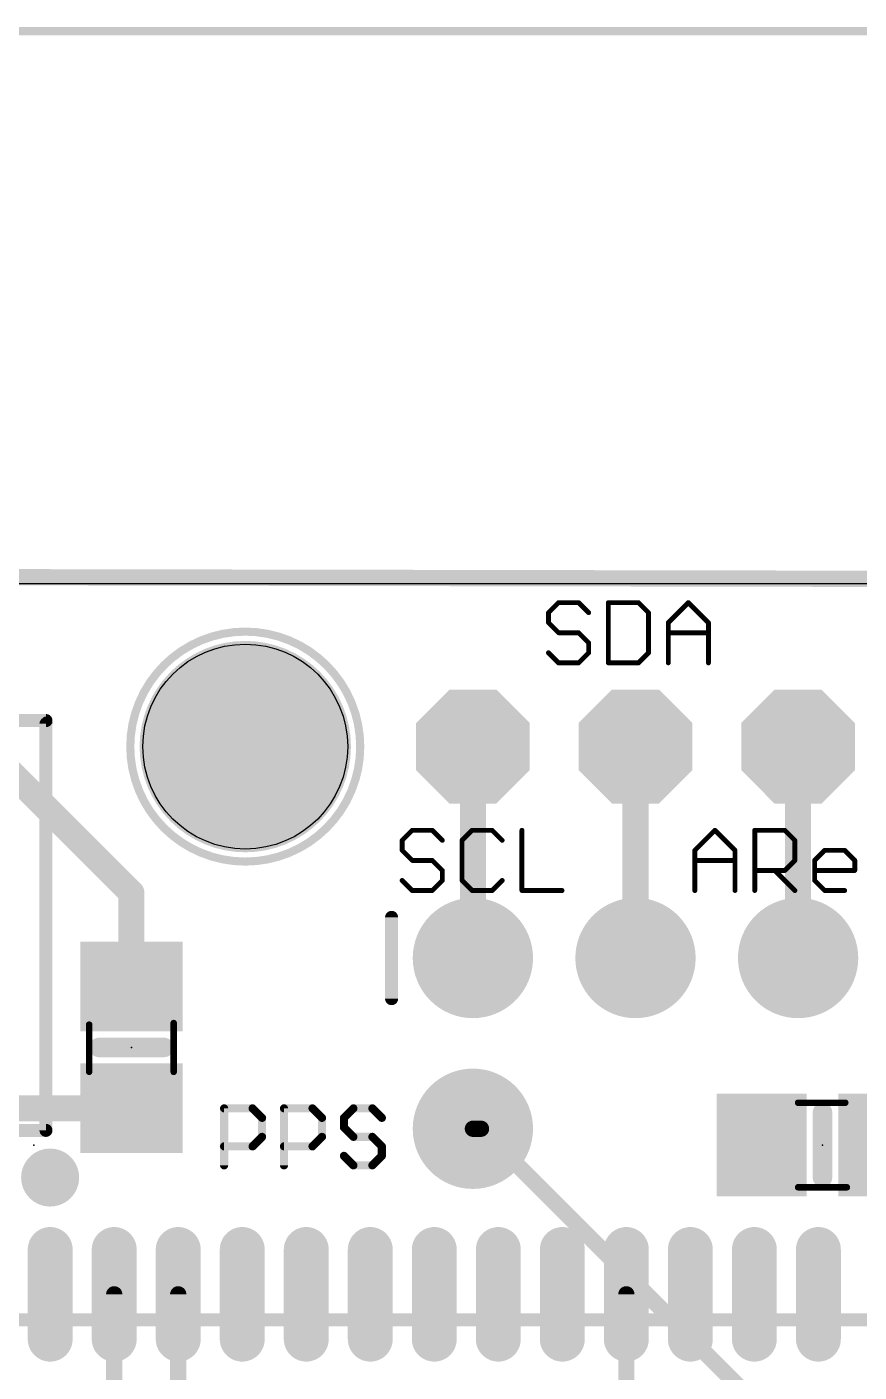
# Model space of a CAD drawing. Extents: x -21.4 to 69.1, y -5.3 to 64.3.
# Drawn here: x 11.83 to 24.83, y 41.03 to 62.04 of the extents above; entities that cross this region are included whole.
import ezdxf

# ---------------------------------------------------------------- set-up
doc = ezdxf.new("R2010")
doc.units = 0
for name, color, linetype in [('1', 12, 'CONTINUOUS'), ('16', 132, 'CONTINUOUS'), ('17', 110, 'CONTINUOUS'), ('18', 110, 'CONTINUOUS'), ('20', 53, 'CONTINUOUS'), ('21', 40, 'CONTINUOUS'), ('23', 53, 'CONTINUOUS'), ('24', 53, 'CONTINUOUS'), ('29', 253, 'CONTINUOUS'), ('30', 253, 'CONTINUOUS'), ('47', 253, 'CONTINUOUS'), ('51', 253, 'CONTINUOUS')]:
    doc.layers.add(name, color=color, linetype=linetype)

# ---------------------------------------------------------------- blocks, each defined once
blk = doc.blocks.new('RECT')
blk.add_solid([(-0.5, -0.5), (0.5, -0.5), (-0.5, 0.5), (0.5, 0.5)])
blk = doc.blocks.new('ROUNDP')
at = {"const_width": 0.5}
blk.add_lwpolyline([(0, -0.25, 1), (0, 0.25, 1), (0, -0.25)], format="xyb", dxfattribs=at)
blk = doc.blocks.new('OCTAGONP')
at = {"const_width": 0.5}
blk.add_lwpolyline([(-0.25, -0.1036), (-0.25, 0.1036), (-0.1036, 0.25), (0.1036, 0.25), (0.25, 0.1036), (0.25, -0.1036), (0.1036, -0.25), (-0.1036, -0.25), (-0.25, -0.1036), (-0.25, 0.1036)], dxfattribs=at)
blk = doc.blocks.new('RECT320000X96000R100')
at = {"const_width": 0.3}
blk.add_lwpolyline([(0.85, 0), (0.85, 0, 0.4142), (0.7, 0.15), (-0.7, 0.15, 0.4142), (-0.85, 0), (-0.85, 0, 0.4142), (-0.7, -0.15), (0.7, -0.15, 0.4142)], format="xyb", close=True, dxfattribs=at)
blk.add_solid([(-0.7254, -0.0254), (0.7254, -0.0254), (-0.7254, 0.0254), (0.7254, 0.0254)])
blk = doc.blocks.new('RECT336256X112256R100')
at = {"const_width": 0.3508}
blk.add_lwpolyline([(0.8754, 0), (0.8754, 0, 0.4142), (0.7, 0.1754), (-0.7, 0.1754, 0.4142), (-0.8754, 0), (-0.8754, 0, 0.4142), (-0.7, -0.1754), (0.7, -0.1754, 0.4142)], format="xyb", close=True, dxfattribs=at)
blk.add_solid([(-0.7254, -0.0254), (0.7254, -0.0254), (-0.7254, 0.0254), (0.7254, 0.0254)])
blk = doc.blocks.new('ROUNDV')
at = {"const_width": 0.5}
blk.add_lwpolyline([(0, -0.25, 1), (0, 0.25, 1), (0, -0.25)], format="xyb", dxfattribs=at)

msp = doc.modelspace()

# ---------------------------------------------------------------- linework, layer by layer
at = {"layer": '1'}
for points, const_width in [([(68.961, 53.34), (-0.127, 53.467)], 0.254), ([(10.57, 51.406), (13.462, 48.514)], 0.4064), ([(18.796, 47.498), (18.796, 50.8)], 0.4064), ([(21.336, 50.8), (21.336, 47.498)], 0.4064), ([(23.876, 47.498), (23.876, 50.8)], 0.4064), ([(13.462, 48.514), (13.462, 47.051)], 0.4064), ([(9.459, 45.151), (13.462, 45.151)], 0.4064), ([(13.193, 42.245), (13.193, 40.401)], 0.254), ([(14.193, 42.245), (14.193, 40.417)], 0.254), ([(21.193, 38.243), (21.193, 42.245)], 0.254)]:
    msp.add_lwpolyline(points, dxfattribs=dict(at, const_width=const_width))
for points, const_width in [([(18.8976, 50.8, 1), (18.6944, 50.8)], 0.2032), ([(21.4376, 50.8, 1), (21.2344, 50.8)], 0.2032), ([(23.9776, 50.8, 1), (23.7744, 50.8)], 0.2032), ([(13.5636, 48.514, 1), (13.3604, 48.514)], 0.2032), ([(13.3902, 48.4422, 1), (13.5338, 48.5858)], 0.2032), ([(18.6944, 47.498, 1), (18.8976, 47.498)], 0.2032), ([(21.2344, 47.498, 1), (21.4376, 47.498)], 0.2032), ([(23.7744, 47.498, 1), (23.9776, 47.498)], 0.2032), ([(13.3604, 47.051, 1), (13.5636, 47.051)], 0.2032), ([(13.462, 45.0494, 1), (13.462, 45.2526)], 0.2032), ([(13.2565, 42.245, 1), (13.1295, 42.245)], 0.127), ([(14.2565, 42.245, 1), (14.1295, 42.245)], 0.127), ([(21.2565, 42.245, 1), (21.1295, 42.245)], 0.127)]:
    msp.add_lwpolyline(points, format="xyb", dxfattribs=dict(at, const_width=const_width))
at = {"layer": '16', "const_width": 0.254}
for points in [[(68.834, 53.34), (-0.127, 53.467)], [(18.796, 44.831), (18.923, 44.831)], [(18.923, 44.831), (23.622, 40.132)]]:
    msp.add_lwpolyline(points, dxfattribs=at)
at = {"layer": '16', "const_width": 0.127}
for points in [[(18.796, 44.8945, 1), (18.796, 44.7675)], [(18.9679, 44.8759, 1), (18.8781, 44.7861)], [(18.923, 44.7675, 1), (18.923, 44.8945)]]:
    msp.add_lwpolyline(points, format="xyb", dxfattribs=at)
at = {"layer": '20'}
msp.add_line((64.516, 53.34), (0, 53.34), dxfattribs=at)
msp.add_circle((15.24, 50.8), 1.6, dxfattribs=at)
at = {"layer": '21'}
for points, const_width in [([(20.1339, 53.0487), (19.9771, 52.8919)], 0.0762), ([(20.4474, 53.0487), (20.1339, 53.0487)], 0.0762), ([(20.6042, 52.8919), (20.4474, 53.0487)], 0.0762), ([(20.9126, 53.0487), (20.9126, 52.1081)], 0.0762), ([(21.3829, 53.0487), (20.9126, 53.0487)], 0.0762), ([(21.5397, 52.8919), (21.3829, 53.0487)], 0.0762), ([(21.8481, 52.7352), (22.1617, 53.0487)], 0.0762), ([(22.1617, 53.0487), (22.4752, 52.7352)], 0.0762), ([(19.9771, 52.8919), (19.9771, 52.7352)], 0.0762), ([(19.9771, 52.7352), (20.1339, 52.5784)], 0.0762), ([(21.5397, 52.2649), (21.5397, 52.8919)], 0.0762), ([(21.8481, 52.1081), (21.8481, 52.7352)], 0.0762), ([(22.4752, 52.7352), (22.4752, 52.1081)], 0.0762), ([(20.1339, 52.5784), (20.4474, 52.5784)], 0.0762), ([(20.4474, 52.5784), (20.6042, 52.4216)], 0.0762), ([(21.8481, 52.5784), (22.4752, 52.5784)], 0.0762), ([(20.6042, 52.4216), (20.6042, 52.2649)], 0.0762), ([(20.1339, 52.1081), (19.9771, 52.2649)], 0.0762), ([(20.4474, 52.1081), (20.1339, 52.1081)], 0.0762), ([(20.6042, 52.2649), (20.4474, 52.1081)], 0.0762), ([(20.9126, 52.1081), (21.3829, 52.1081)], 0.0762), ([(21.3829, 52.1081), (21.5397, 52.2649)], 0.0762), ([(12.127, 51.206), (10.727, 51.206)], 0.2032), ([(12.127, 51.156), (12.127, 44.806)], 0.2032), ([(17.8479, 49.4927), (17.6911, 49.3359)], 0.0762), ([(18.1614, 49.4927), (17.8479, 49.4927)], 0.0762), ([(18.3182, 49.3359), (18.1614, 49.4927)], 0.0762), ([(18.7834, 49.4927), (18.6266, 49.3359)], 0.0762), ([(19.0969, 49.4927), (18.7834, 49.4927)], 0.0762), ([(19.2537, 49.3359), (19.0969, 49.4927)], 0.0762), ([(19.5621, 49.4927), (19.5621, 48.5521)], 0.0762), ([(22.2631, 49.1792), (22.5766, 49.4927)], 0.0762), ([(22.5766, 49.4927), (22.8902, 49.1792)], 0.0762), ([(23.1986, 48.5521), (23.1986, 49.4927)], 0.0762), ([(23.1986, 49.4927), (23.6689, 49.4927)], 0.0762), ([(23.6689, 49.4927), (23.8257, 49.3359)], 0.0762), ([(17.6911, 49.3359), (17.6911, 49.1792)], 0.0762), ([(17.6911, 49.1792), (17.8479, 49.0224)], 0.0762), ([(18.6266, 49.3359), (18.6266, 48.7089)], 0.0762), ([(22.2631, 48.5521), (22.2631, 49.1792)], 0.0762), ([(22.8902, 49.1792), (22.8902, 48.5521)], 0.0762), ([(23.8257, 49.3359), (23.8257, 49.0224)], 0.0762), ([(24.1341, 49.0224), (24.2909, 49.1792)], 0.0762), ([(24.2909, 49.1792), (24.6044, 49.1792)], 0.0762), ([(24.6044, 49.1792), (24.7612, 49.0224)], 0.0762), ([(17.8479, 49.0224), (18.1614, 49.0224)], 0.0762), ([(18.1614, 49.0224), (18.3182, 48.8656)], 0.0762), ([(22.2631, 49.0224), (22.8902, 49.0224)], 0.0762), ([(23.8257, 49.0224), (23.6689, 48.8656)], 0.0762), ([(24.1341, 48.7089), (24.1341, 49.0224)], 0.0762), ([(24.7612, 49.0224), (24.7612, 48.8656)], 0.0762), ([(17.8479, 48.5521), (17.6911, 48.7089)], 0.0762), ([(18.3182, 48.7089), (18.1614, 48.5521)], 0.0762), ([(18.3182, 48.8656), (18.3182, 48.7089)], 0.0762), ([(18.6266, 48.7089), (18.7834, 48.5521)], 0.0762), ([(19.0969, 48.5521), (19.2537, 48.7089)], 0.0762), ([(23.6689, 48.8656), (23.1986, 48.8656)], 0.0762), ([(23.5122, 48.8656), (23.8257, 48.5521)], 0.0762), ([(24.7612, 48.8656), (24.1341, 48.8656)], 0.0762), ([(24.2909, 48.5521), (24.1341, 48.7089)], 0.0762), ([(18.1614, 48.5521), (17.8479, 48.5521)], 0.0762), ([(18.7834, 48.5521), (19.0969, 48.5521)], 0.0762), ([(19.5621, 48.5521), (20.1892, 48.5521)], 0.0762), ([(24.6044, 48.5521), (24.2909, 48.5521)], 0.0762), ([(13.97, 46.101), (12.954, 46.101)], 0.3048), ([(14.9099, 44.2595), (14.9099, 45.1493)], 0.127), ([(14.9099, 45.1493), (15.3548, 45.1493)], 0.127), ([(15.3548, 45.1493), (15.5031, 45.001)], 0.127), ([(15.8455, 44.2595), (15.8455, 45.1493)], 0.127), ([(15.8455, 45.1493), (16.2903, 45.1493)], 0.127), ([(16.2903, 45.1493), (16.4386, 45.001)], 0.127), ([(16.9293, 45.1493), (16.781, 45.001)], 0.127), ([(17.2259, 45.1493), (16.9293, 45.1493)], 0.127), ([(17.3742, 45.001), (17.2259, 45.1493)], 0.127), ([(24.257, 44.069), (24.257, 45.085)], 0.3048), ([(15.5031, 45.001), (15.5031, 44.7044)], 0.127), ([(16.4386, 45.001), (16.4386, 44.7044)], 0.127), ([(16.781, 45.001), (16.781, 44.8527)], 0.127), ([(6.927, 44.806), (12.127, 44.806)], 0.2032), ([(15.5031, 44.7044), (15.3548, 44.5561)], 0.127), ([(16.4386, 44.7044), (16.2903, 44.5561)], 0.127), ([(16.781, 44.8527), (16.9293, 44.7044)], 0.127), ([(16.9293, 44.7044), (17.2259, 44.7044)], 0.127), ([(17.2259, 44.7044), (17.3742, 44.5561)], 0.127), ([(15.3548, 44.5561), (14.9099, 44.5561)], 0.127), ([(16.2903, 44.5561), (15.8455, 44.5561)], 0.127), ([(17.3742, 44.5561), (17.3742, 44.4078)], 0.127), ([(16.9293, 44.2595), (16.781, 44.4078)], 0.127), ([(17.3742, 44.4078), (17.2259, 44.2595)], 0.127), ([(17.2259, 44.2595), (16.9293, 44.2595)], 0.127)]:
    msp.add_lwpolyline(points, dxfattribs=dict(at, const_width=const_width))
for points, const_width in [([(20.1339, 53.0678, 1), (20.1339, 53.0297)], 0.0381), ([(20.1473, 53.0352, 1), (20.1204, 53.0622)], 0.0381), ([(20.4609, 53.0622, 1), (20.4339, 53.0352)], 0.0381), ([(20.4474, 53.0297, 1), (20.4474, 53.0678)], 0.0381), ([(20.9317, 53.0487, 1), (20.8936, 53.0487)], 0.0381), ([(20.9126, 53.0678, 1), (20.9126, 53.0297)], 0.0381), ([(21.3964, 53.0622, 1), (21.3694, 53.0352)], 0.0381), ([(21.3829, 53.0297, 1), (21.3829, 53.0678)], 0.0381), ([(22.1751, 53.0622, 1), (22.1482, 53.0352)], 0.0381), ([(22.1751, 53.0352, 1), (22.1482, 53.0622)], 0.0381), ([(19.9636, 52.9054, 1), (19.9906, 52.8785)], 0.0381), ([(19.9906, 52.7486, 1), (19.9636, 52.7217)], 0.0381), ([(19.9962, 52.8919, 1), (19.9581, 52.8919)], 0.0381), ([(19.9581, 52.7352, 1), (19.9962, 52.7352)], 0.0381), ([(20.5907, 52.8785, 1), (20.6176, 52.9054)], 0.0381), ([(21.5587, 52.8919, 1), (21.5206, 52.8919)], 0.0381), ([(21.5262, 52.8785, 1), (21.5532, 52.9054)], 0.0381), ([(21.8672, 52.7352, 1), (21.8291, 52.7352)], 0.0381), ([(21.8347, 52.7486, 1), (21.8616, 52.7217)], 0.0381), ([(22.4943, 52.7352, 1), (22.4562, 52.7352)], 0.0381), ([(22.4617, 52.7217, 1), (22.4887, 52.7486)], 0.0381), ([(20.1339, 52.5975, 1), (20.1339, 52.5594)], 0.0381), ([(20.1204, 52.5649, 1), (20.1473, 52.5919)], 0.0381), ([(20.4609, 52.5919, 1), (20.4339, 52.5649)], 0.0381), ([(20.4474, 52.5594, 1), (20.4474, 52.5975)], 0.0381), ([(21.8481, 52.5975, 1), (21.8481, 52.5594)], 0.0381), ([(22.4752, 52.5594, 1), (22.4752, 52.5975)], 0.0381), ([(20.6232, 52.4216, 1), (20.5851, 52.4216)], 0.0381), ([(20.5907, 52.4082, 1), (20.6176, 52.4351)], 0.0381), ([(19.9906, 52.2783, 1), (19.9636, 52.2514)], 0.0381), ([(20.1339, 52.1272, 1), (20.1339, 52.0891)], 0.0381), ([(20.1204, 52.0946, 1), (20.1473, 52.1216)], 0.0381), ([(20.4339, 52.1216, 1), (20.4609, 52.0946)], 0.0381), ([(20.4474, 52.0891, 1), (20.4474, 52.1272)], 0.0381), ([(20.5851, 52.2649, 1), (20.6232, 52.2649)], 0.0381), ([(20.6176, 52.2514, 1), (20.5907, 52.2783)], 0.0381), ([(20.9126, 52.1272, 1), (20.9126, 52.0891)], 0.0381), ([(20.8936, 52.1081, 1), (20.9317, 52.1081)], 0.0381), ([(21.3694, 52.1216, 1), (21.3964, 52.0946)], 0.0381), ([(21.3829, 52.0891, 1), (21.3829, 52.1272)], 0.0381), ([(21.5206, 52.2649, 1), (21.5587, 52.2649)], 0.0381), ([(21.5532, 52.2514, 1), (21.5262, 52.2783)], 0.0381), ([(21.8291, 52.1081, 1), (21.8672, 52.1081)], 0.0381), ([(22.4562, 52.1081, 1), (22.4943, 52.1081)], 0.0381), ([(12.127, 51.1552, 1), (12.127, 51.2568)], 0.1016), ([(12.1778, 51.156, 1), (12.0762, 51.156)], 0.1016), ([(17.8479, 49.5118, 1), (17.8479, 49.4737)], 0.0381), ([(17.8613, 49.4792, 1), (17.8344, 49.5062)], 0.0381), ([(18.1749, 49.5062, 1), (18.1479, 49.4792)], 0.0381), ([(18.1614, 49.4737, 1), (18.1614, 49.5118)], 0.0381), ([(18.7834, 49.5118, 1), (18.7834, 49.4737)], 0.0381), ([(18.7969, 49.4792, 1), (18.7699, 49.5062)], 0.0381), ([(19.1104, 49.5062, 1), (19.0834, 49.4792)], 0.0381), ([(19.0969, 49.4737, 1), (19.0969, 49.5118)], 0.0381), ([(19.5812, 49.4927, 1), (19.5431, 49.4927)], 0.0381), ([(22.5901, 49.5062, 1), (22.5632, 49.4792)], 0.0381), ([(22.5901, 49.4792, 1), (22.5632, 49.5062)], 0.0381), ([(23.1986, 49.5118, 1), (23.1986, 49.4737)], 0.0381), ([(23.2177, 49.4927, 1), (23.1796, 49.4927)], 0.0381), ([(23.6824, 49.5062, 1), (23.6554, 49.4792)], 0.0381), ([(23.6689, 49.4737, 1), (23.6689, 49.5118)], 0.0381), ([(17.6776, 49.3494, 1), (17.7046, 49.3225)], 0.0381), ([(17.7046, 49.1926, 1), (17.6776, 49.1657)], 0.0381), ([(17.7102, 49.3359, 1), (17.6721, 49.3359)], 0.0381), ([(17.6721, 49.1792, 1), (17.7102, 49.1792)], 0.0381), ([(18.3047, 49.3225, 1), (18.3316, 49.3494)], 0.0381), ([(18.6131, 49.3494, 1), (18.6401, 49.3225)], 0.0381), ([(18.6457, 49.3359, 1), (18.6076, 49.3359)], 0.0381), ([(19.2402, 49.3225, 1), (19.2672, 49.3494)], 0.0381), ([(22.2822, 49.1792, 1), (22.2441, 49.1792)], 0.0381), ([(22.2496, 49.1926, 1), (22.2766, 49.1657)], 0.0381), ([(22.9092, 49.1792, 1), (22.8711, 49.1792)], 0.0381), ([(22.8767, 49.1657, 1), (22.9036, 49.1926)], 0.0381), ([(23.8447, 49.3359, 1), (23.8066, 49.3359)], 0.0381), ([(23.8122, 49.3225, 1), (23.8392, 49.3494)], 0.0381), ([(24.2909, 49.1982, 1), (24.2909, 49.1601)], 0.0381), ([(24.3044, 49.1657, 1), (24.2774, 49.1926)], 0.0381), ([(24.6179, 49.1926, 1), (24.591, 49.1657)], 0.0381), ([(24.6044, 49.1601, 1), (24.6044, 49.1982)], 0.0381), ([(17.8479, 49.0415, 1), (17.8479, 49.0034)], 0.0381), ([(17.8344, 49.0089, 1), (17.8613, 49.0359)], 0.0381), ([(18.1749, 49.0359, 1), (18.1479, 49.0089)], 0.0381), ([(18.1614, 49.0034, 1), (18.1614, 49.0415)], 0.0381), ([(22.2631, 49.0415, 1), (22.2631, 49.0034)], 0.0381), ([(22.8902, 49.0034, 1), (22.8902, 49.0415)], 0.0381), ([(23.8066, 49.0224, 1), (23.8447, 49.0224)], 0.0381), ([(23.8392, 49.0089, 1), (23.8122, 49.0359)], 0.0381), ([(24.1532, 49.0224, 1), (24.1151, 49.0224)], 0.0381), ([(24.1207, 49.0359, 1), (24.1476, 49.0089)], 0.0381), ([(24.7803, 49.0224, 1), (24.7422, 49.0224)], 0.0381), ([(24.7477, 49.0089, 1), (24.7747, 49.0359)], 0.0381), ([(17.7046, 48.7223, 1), (17.6776, 48.6954)], 0.0381), ([(18.3372, 48.8656, 1), (18.2991, 48.8656)], 0.0381), ([(18.3047, 48.8522, 1), (18.3316, 48.8791)], 0.0381), ([(18.3316, 48.6954, 1), (18.3047, 48.7223)], 0.0381), ([(18.6401, 48.7223, 1), (18.6131, 48.6954)], 0.0381), ([(19.2672, 48.6954, 1), (19.2402, 48.7223)], 0.0381), ([(23.1986, 48.8847, 1), (23.1986, 48.8466)], 0.0381), ([(23.5256, 48.8791, 1), (23.4987, 48.8522)], 0.0381), ([(23.6554, 48.8791, 1), (23.6824, 48.8522)], 0.0381), ([(23.6689, 48.8466, 1), (23.6689, 48.8847)], 0.0381), ([(24.1341, 48.8847, 1), (24.1341, 48.8466)], 0.0381), ([(24.1476, 48.7223, 1), (24.1207, 48.6954)], 0.0381), ([(24.7422, 48.8656, 1), (24.7803, 48.8656)], 0.0381), ([(24.7612, 48.8466, 1), (24.7612, 48.8847)], 0.0381), ([(17.8479, 48.5712, 1), (17.8479, 48.5331)], 0.0381), ([(17.8344, 48.5386, 1), (17.8613, 48.5656)], 0.0381), ([(18.1479, 48.5656, 1), (18.1749, 48.5386)], 0.0381), ([(18.1614, 48.5331, 1), (18.1614, 48.5712)], 0.0381), ([(18.2991, 48.7089, 1), (18.3372, 48.7089)], 0.0381), ([(18.6076, 48.7089, 1), (18.6457, 48.7089)], 0.0381), ([(18.7834, 48.5712, 1), (18.7834, 48.5331)], 0.0381), ([(18.7699, 48.5386, 1), (18.7969, 48.5656)], 0.0381), ([(19.0834, 48.5656, 1), (19.1104, 48.5386)], 0.0381), ([(19.0969, 48.5331, 1), (19.0969, 48.5712)], 0.0381), ([(19.5621, 48.5712, 1), (19.5621, 48.5331)], 0.0381), ([(19.5431, 48.5521, 1), (19.5812, 48.5521)], 0.0381), ([(20.1892, 48.5331, 1), (20.1892, 48.5712)], 0.0381), ([(22.2441, 48.5521, 1), (22.2822, 48.5521)], 0.0381), ([(22.8711, 48.5521, 1), (22.9092, 48.5521)], 0.0381), ([(23.1796, 48.5521, 1), (23.2177, 48.5521)], 0.0381), ([(23.8122, 48.5386, 1), (23.8392, 48.5656)], 0.0381), ([(24.1151, 48.7089, 1), (24.1532, 48.7089)], 0.0381), ([(24.2909, 48.5712, 1), (24.2909, 48.5331)], 0.0381), ([(24.2774, 48.5386, 1), (24.3044, 48.5656)], 0.0381), ([(24.6044, 48.5331, 1), (24.6044, 48.5712)], 0.0381), ([(12.954, 46.1772, 1), (12.954, 46.0248)], 0.1524), ([(13.97, 46.0248, 1), (13.97, 46.1772)], 0.1524), ([(14.9417, 45.1493, 1), (14.8782, 45.1493)], 0.0635), ([(14.9099, 45.181, 1), (14.9099, 45.1175)], 0.0635), ([(15.3773, 45.1717, 1), (15.3324, 45.1268)], 0.0635), ([(15.3548, 45.1175, 1), (15.3548, 45.181)], 0.0635), ([(15.8772, 45.1493, 1), (15.8137, 45.1493)], 0.0635), ([(15.8455, 45.181, 1), (15.8455, 45.1175)], 0.0635), ([(16.3128, 45.1717, 1), (16.2679, 45.1268)], 0.0635), ([(16.2903, 45.1175, 1), (16.2903, 45.181)], 0.0635), ([(16.9293, 45.181, 1), (16.9293, 45.1175)], 0.0635), ([(16.9517, 45.1268, 1), (16.9068, 45.1717)], 0.0635), ([(17.2483, 45.1717, 1), (17.2034, 45.1268)], 0.0635), ([(17.2259, 45.1175, 1), (17.2259, 45.181)], 0.0635), ([(24.3332, 45.085, 1), (24.1808, 45.085)], 0.1524), ([(15.5349, 45.001, 1), (15.4714, 45.001)], 0.0635), ([(15.4807, 44.9785, 1), (15.5256, 45.0234)], 0.0635), ([(16.4704, 45.001, 1), (16.4069, 45.001)], 0.0635), ([(16.4162, 44.9785, 1), (16.4611, 45.0234)], 0.0635), ([(16.8127, 45.001, 1), (16.7492, 45.001)], 0.0635), ([(16.7585, 45.0234, 1), (16.8034, 44.9785)], 0.0635), ([(17.3517, 44.9785, 1), (17.3966, 45.0234)], 0.0635), ([(12.0762, 44.806, 1), (12.1778, 44.806)], 0.1016), ([(12.127, 44.7552, 1), (12.127, 44.8568)], 0.1016), ([(15.5256, 44.6819, 1), (15.4807, 44.7268)], 0.0635), ([(16.4611, 44.6819, 1), (16.4162, 44.7268)], 0.0635), ([(16.7492, 44.8527, 1), (16.8127, 44.8527)], 0.0635), ([(16.8034, 44.8751, 1), (16.7585, 44.8302)], 0.0635), ([(16.9293, 44.7361, 1), (16.9293, 44.6726)], 0.0635), ([(16.9068, 44.6819, 1), (16.9517, 44.7268)], 0.0635), ([(17.2483, 44.7268, 1), (17.2034, 44.6819)], 0.0635), ([(17.2259, 44.6726, 1), (17.2259, 44.7361)], 0.0635), ([(14.9099, 44.5878, 1), (14.9099, 44.5243)], 0.0635), ([(15.3324, 44.5785, 1), (15.3773, 44.5336)], 0.0635), ([(15.3548, 44.5243, 1), (15.3548, 44.5878)], 0.0635), ([(15.4714, 44.7044, 1), (15.5349, 44.7044)], 0.0635), ([(15.8455, 44.5878, 1), (15.8455, 44.5243)], 0.0635), ([(16.2679, 44.5785, 1), (16.3128, 44.5336)], 0.0635), ([(16.2903, 44.5243, 1), (16.2903, 44.5878)], 0.0635), ([(16.4069, 44.7044, 1), (16.4704, 44.7044)], 0.0635), ([(17.4059, 44.5561, 1), (17.3424, 44.5561)], 0.0635), ([(17.3517, 44.5336, 1), (17.3966, 44.5785)], 0.0635), ([(16.8034, 44.4302, 1), (16.7585, 44.3853)], 0.0635), ([(17.3424, 44.4078, 1), (17.4059, 44.4078)], 0.0635), ([(17.3966, 44.3853, 1), (17.3517, 44.4302)], 0.0635), ([(14.8782, 44.2595, 1), (14.9417, 44.2595)], 0.0635), ([(15.8137, 44.2595, 1), (15.8772, 44.2595)], 0.0635), ([(16.9293, 44.2913, 1), (16.9293, 44.2278)], 0.0635), ([(16.9068, 44.237, 1), (16.9517, 44.282)], 0.0635), ([(17.2034, 44.282, 1), (17.2483, 44.237)], 0.0635), ([(17.2259, 44.2278, 1), (17.2259, 44.2913)], 0.0635), ([(24.1808, 44.069, 1), (24.3332, 44.069)], 0.1524)]:
    msp.add_lwpolyline(points, format="xyb", dxfattribs=dict(at, const_width=const_width))
at = {"layer": '23'}
for p in [(13.462, 46.101), (18.796, 44.831), (24.257, 44.577)]:
    msp.add_point(p, dxfattribs=at)
at = {"layer": '24'}
msp.add_point((11.938, 44.577), dxfattribs=at)
at = {"layer": '29', "const_width": 1.6508}
msp.add_lwpolyline([(15.24, 49.9746, 1), (15.24, 51.6254, 1), (15.24, 49.9746)], format="xyb", dxfattribs=at)
at = {"layer": '30', "const_width": 1.6508}
msp.add_lwpolyline([(15.24, 49.9746, 1), (15.24, 51.6254, 1), (15.24, 49.9746)], format="xyb", dxfattribs=at)
at = {"layer": '47', "const_width": 0.13}
msp.add_lwpolyline([(0.192, 61.976), (68.515, 61.976)], dxfattribs=at)
at = {"layer": '51'}
msp.add_line((64.516, 53.34), (0, 53.34), dxfattribs=at)
for points, const_width in [([(15.24, 49.004, 1), (15.24, 52.596, 1), (15.24, 49.004)], 0.127), ([(12.1588, 51.206, 1), (12.0953, 51.206)], 0.0635), ([(12.127, 51.1552, 1), (12.127, 51.2568)], 0.1016), ([(17.5768, 48.133, 1), (17.4752, 48.133)], 0.1016), ([(17.4752, 46.863, 1), (17.5768, 46.863)], 0.1016), ([(12.8274, 46.457, 1), (12.7766, 46.457)], 0.0508), ([(14.1474, 46.482, 1), (14.0966, 46.482)], 0.0508), ([(12.7766, 45.72, 1), (12.8274, 45.72)], 0.0508), ([(14.0966, 45.72, 1), (14.1474, 45.72)], 0.0508), ([(23.876, 45.2624, 1), (23.876, 45.2116)], 0.0508), ([(24.613, 45.2116, 1), (24.613, 45.2624)], 0.0508), ([(12.0953, 44.806, 1), (12.1588, 44.806)], 0.0635), ([(12.127, 44.7552, 1), (12.127, 44.8568)], 0.1016), ([(23.876, 43.9424, 1), (23.876, 43.8916)], 0.0508), ([(24.638, 43.8916, 1), (24.638, 43.9424)], 0.0508)]:
    msp.add_lwpolyline(points, format="xyb", dxfattribs=dict(at, const_width=const_width))
for points, const_width in [([(0.127, 51.206), (12.127, 51.206)], 0.2032), ([(12.127, 51.206), (12.127, 44.806)], 0.127), ([(17.526, 48.133), (17.526, 46.863)], 0.2032), ([(12.802, 46.457), (12.802, 45.72)], 0.1016), ([(14.122, 46.482), (14.122, 45.72)], 0.1016), ([(24.613, 45.237), (23.876, 45.237)], 0.1016), ([(12.127, 44.806), (0.127, 44.806)], 0.2032), ([(24.638, 43.917), (23.876, 43.917)], 0.1016), ([(32.193, 41.845), (8.193, 41.845)], 0.2032)]:
    msp.add_lwpolyline(points, dxfattribs=dict(at, const_width=const_width))

# ---------------------------------------------------------------- block references
at = {"layer": '1', "xscale": 1.3, "yscale": 1.5}
for p, rotation in [((13.462, 47.051), 270), ((13.462, 45.151), 270), ((23.307, 44.577), 180), ((25.207, 44.577), 180)]:
    msp.add_blockref('RECT', p, dxfattribs=dict(at, rotation=rotation))
at = {"layer": '1', "rotation": 270}
for p in [(12.193, 42.245), (13.193, 42.245), (14.193, 42.245), (15.193, 42.245), (16.193, 42.245), (17.193, 42.245), (18.193, 42.245), (19.193, 42.245), (20.193, 42.245), (21.193, 42.245), (22.193, 42.245), (23.193, 42.245), (24.193, 42.245)]:
    msp.add_blockref('RECT320000X96000R100', p, dxfattribs=at)
at = {"layer": '17'}
for name, p, xscale, yscale in [('OCTAGONP', (18.796, 50.8), 1.6764, 1.6764), ('OCTAGONP', (18.796, 50.8), 1.6764, 1.6764), ('OCTAGONP', (21.336, 50.8), 1.6764, 1.6764), ('OCTAGONP', (21.336, 50.8), 1.6764, 1.6764), ('OCTAGONP', (23.876, 50.8), 1.6764, 1.6764), ('OCTAGONP', (23.876, 50.8), 1.6764, 1.6764), ('ROUNDP', (18.796, 44.831), 1.778, 1.778), ('ROUNDP', (18.796, 44.831), 1.778, 1.778)]:
    msp.add_blockref(name, p, dxfattribs=dict(at, xscale=xscale, yscale=yscale))
at = {"layer": '17', "xscale": 1.778, "yscale": 1.778, "rotation": 90}
for p in [(18.796, 47.498), (18.796, 47.498), (21.336, 47.498), (21.336, 47.498), (23.876, 47.498), (23.876, 47.498)]:
    msp.add_blockref('ROUNDP', p, dxfattribs=at)
at = {"layer": '18', "xscale": 0.9064, "yscale": 0.9064}
msp.add_blockref('ROUNDV', (12.192, 44.069), dxfattribs=at)
msp.add_blockref('ROUNDV', (12.192, 44.069), dxfattribs=at)
at = {"layer": '29'}
for name, p, xscale, yscale in [('OCTAGONP', (18.796, 50.8), 1.778, 1.778), ('OCTAGONP', (21.336, 50.8), 1.778, 1.778), ('OCTAGONP', (23.876, 50.8), 1.778, 1.778), ('ROUNDP', (18.796, 44.831), 1.8796, 1.8796)]:
    msp.add_blockref(name, p, dxfattribs=dict(at, xscale=xscale, yscale=yscale))
for name, p, xscale, yscale, rotation in [('ROUNDP', (18.796, 47.498), 1.8796, 1.8796, 90), ('ROUNDP', (21.336, 47.498), 1.8796, 1.8796, 90), ('ROUNDP', (23.876, 47.498), 1.8796, 1.8796, 90), ('RECT', (13.462, 47.051), 1.4016, 1.6016, 270), ('RECT', (13.462, 45.151), 1.4016, 1.6016, 270), ('RECT', (23.307, 44.577), 1.4016, 1.6016, 180), ('RECT', (25.207, 44.577), 1.4016, 1.6016, 180)]:
    msp.add_blockref(name, p, dxfattribs=dict(at, xscale=xscale, yscale=yscale, rotation=rotation))
at = {"layer": '29', "rotation": 270}
for p in [(12.193, 42.245), (13.193, 42.245), (14.193, 42.245), (15.193, 42.245), (16.193, 42.245), (17.193, 42.245), (18.193, 42.245), (19.193, 42.245), (20.193, 42.245), (21.193, 42.245), (22.193, 42.245), (23.193, 42.245), (24.193, 42.245)]:
    msp.add_blockref('RECT336256X112256R100', p, dxfattribs=at)
at = {"layer": '30'}
for name, p, xscale, yscale in [('OCTAGONP', (18.796, 50.8), 1.778, 1.778), ('OCTAGONP', (21.336, 50.8), 1.778, 1.778), ('OCTAGONP', (23.876, 50.8), 1.778, 1.778), ('ROUNDP', (18.796, 44.831), 1.8796, 1.8796)]:
    msp.add_blockref(name, p, dxfattribs=dict(at, xscale=xscale, yscale=yscale))
at = {"layer": '30', "xscale": 1.8796, "yscale": 1.8796, "rotation": 90}
for p in [(18.796, 47.498), (21.336, 47.498), (23.876, 47.498)]:
    msp.add_blockref('ROUNDP', p, dxfattribs=at)
at = {"layer": '51', "xscale": 0.508, "yscale": 0.508}
for p in [(18.796, 47.498), (21.336, 47.498), (23.876, 47.498)]:
    msp.add_blockref('RECT', p, dxfattribs=at)
at = {"layer": '51', "xscale": 0.7501, "yscale": 1.4501}
for p, rotation in [((13.4632, 46.8182), 270), ((13.4632, 45.3704), 270), ((23.5264, 44.5759), 180), ((24.9742, 44.5759), 180)]:
    msp.add_blockref('RECT', p, dxfattribs=dict(at, rotation=rotation))

doc.saveas('drawing.dxf')
